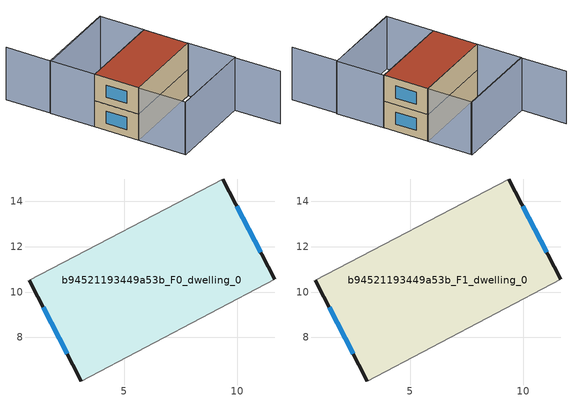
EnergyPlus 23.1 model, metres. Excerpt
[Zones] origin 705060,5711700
b94521193449a53b_F0_dwelling_0
 floor ground (EU_floor_Construction): 9.35,14.99 11.64,10.56 3.12,6.08 0.83,10.53 z0
 wall outside (EU_wall_Construction): 0.83,10.53 3.12,6.08 / 11.64,10.56 9.35,14.99 z0:3
 wall adiabatic (EU_wall_Construction): 9.35,14.99 0.83,10.53 / 3.12,6.08 11.64,10.56 z0:3
 window (EU_Window_Construction): 1.45,9.33 2.5,7.28 / 11.02,11.75 9.97,13.79 z0.81:2.19
b94521193449a53b_F1_dwelling_0
 floor to b94521193449a53b_F0_dwelling_0 (EU_floor_Construction): 9.35,14.99 11.64,10.56 3.12,6.08 0.83,10.53 z3
 wall outside (EU_wall_Construction): 0.83,10.53 3.12,6.08 / 11.64,10.56 9.35,14.99 z3:6
 wall adiabatic (EU_wall_Construction): 9.35,14.99 0.83,10.53 / 3.12,6.08 11.64,10.56 z3:6
 window (EU_Window_Construction): 1.45,9.33 2.5,7.28 / 11.02,11.75 9.97,13.79 z3.81:5.19
 roof outside (EU_roof_Construction): 11.64,10.56 9.35,14.99 0.83,10.53 3.12,6.08 z6
shading: 7.12,19.37 -1.43,14.9 / -1.43,14.9 -3.79,19.4 / 5.53,1.42 14.07,5.83 / 14.07,5.83 16.41,1.31 / 3.09,6.06 11.64,10.56 / 11.64,10.56 14.11,5.85 / 14.11,5.85 5.56,1.36 / 5.56,1.36 3.09,6.06 / 9.37,15 0.83,10.53 / 0.83,10.53 -1.48,14.95 / -1.48,14.95 7.06,19.41 / 7.06,19.41 9.37,15 z0:6
[Building]
EU S2 Campaign: North Axis=0; Terrain=City; Solar Distribution=FullExterior
[Site:Location]
London: Latitude=51.5; Longitude=-0.5; Time Zone=0; Elevation=25
[SizingPeriod:WeatherFileDays]
AnnualSizingPeriod: Begin Month=1; Begin Day of Month=1; End Month=12; End Day of Month=31; Day of Week for Start Day=Monday; Use Weather File Daylight Saving Period=No; Use Weather File Rain and Snow Indicators=No
[MATERIAL]
EU_InternalMass_Material: Roughness=MediumRough; Thickness=0.1; Conductivity=1; Density=1800; Specific Heat=900; Thermal Absorptance=0.9; Solar Absorptance=0.7; Visible Absorptance=0.7
[MATERIAL:NOMASS] Roughness=MediumRough; Thermal Absorptance=0.9; Solar Absorptance=0.7; Visible Absorptance=0.7
Name | Thermal Resistance
EU_wall_NoMass | 0.727863
EU_roof_NoMass | 0.773354
EU_floor_NoMass | 1.79329
[WINDOWMATERIAL:SIMPLEGLAZINGSYSTEM]
EU_Window_SimpleGlazing: UFactor=2.58614; Solar Heat Gain Coefficient=0.76; Visible Transmittance=0.76
[CONSTRUCTION]
EU_wall_Construction: EU_wall_NoMass
EU_roof_Construction: EU_roof_NoMass
EU_floor_Construction: EU_floor_NoMass
EU_Window_Construction: EU_Window_SimpleGlazing
EU_InternalMass_Construction: EU_InternalMass_Material
[ZONE] Type=1; Multiplier=1; Ceiling Height=autocalculate; Floor Area=autocalculate; Part of Total Floor Area=Yes
Name | Volume
b94521193449a53b_F0_dwelling_0 | 144.146
b94521193449a53b_F1_dwelling_0 | 144.148
[INTERNALMASS] Construction=EU_InternalMass_Construction; Surface Area=48.0492
Name | Zone or ZoneList
b94521193449a53b_F0_dwelling_0_EU_InternalMass | b94521193449a53b_F0_dwelling_0
b94521193449a53b_F1_dwelling_0_EU_InternalMass | b94521193449a53b_F1_dwelling_0
[OTHEREQUIPMENT] Fuel Type=Electricity; Design Level Calculation Method=Watts/Area; Power per Zone Floor Area=1; Fraction Latent=0; Fraction Radiant=0; Fraction Lost=0; Carbon Dioxide Generation Rate=0; EndUse Subcategory=EU_Step8_InternalGains
Name | Zone or ZoneList or Space or SpaceList | Schedule
EU_Step8_InternalGain_b94521193449a53b_F0_dwelling_0_f000 | b94521193449a53b_F0_dwelling_0 | EU_Step8_GainSchedule_b94521193449a53b_F0_dwelling_0_f000
EU_Step8_InternalGain_b94521193449a53b_F1_dwelling_0_f000 | b94521193449a53b_F1_dwelling_0 | EU_Step8_GainSchedule_b94521193449a53b_F1_dwelling_0_f000
[ZONEVENTILATION:DESIGNFLOWRATE] Schedule=EU_AlwaysOn; Design Flow Rate Calculation Method=AirChanges/Hour; Air Changes per Hour=0.484901; Ventilation Type=Natural; Fan Pressure Rise=0; Fan Total Efficiency=1; Constant Term Coefficient=1; Temperature Term Coefficient=0; Velocity Term Coefficient=0; Velocity Squared Term Coefficient=0; Minimum Indoor Temperature=-100; Maximum Indoor Temperature=100; Delta Temperature=-100; Minimum Outdoor Temperature=-100; Maximum Outdoor Temperature=100; Maximum Wind Speed=40
Name | Zone or ZoneList or Space or SpaceList
EU_ConstantAir_b94521193449a53b_F0_dwelling_0 | b94521193449a53b_F0_dwelling_0
EU_ConstantAir_b94521193449a53b_F1_dwelling_0 | b94521193449a53b_F1_dwelling_0
[HVACTEMPLATE:THERMOSTAT] Constant Heating Setpoint=20; Constant Cooling Setpoint=50
EU_HeatOnly_b94521193449a53b_F0_dwelling_0; EU_HeatOnly_b94521193449a53b_F1_dwelling_0
[HVACTEMPLATE:ZONE:IDEALLOADSAIRSYSTEM] System Availability Schedule=EU_AlwaysOn; Maximum Heating Supply Air Temperature=50; Minimum Cooling Supply Air Temperature=13; Maximum Heating Supply Air Humidity Ratio=0.0156; Minimum Cooling Supply Air Humidity Ratio=0.0077; Heating Limit=NoLimit; Cooling Limit=NoLimit; Heating Availability Schedule=EU_AlwaysOn; Cooling Availability Schedule=EU_CoolingOff; Dehumidification Control Type=ConstantSensibleHeatRatio; Cooling Sensible Heat Ratio=0.7; Dehumidification Setpoint=60; Humidification Control Type=None; Humidification Setpoint=30; Outdoor Air Method=None; Outdoor Air Flow Rate per Person=0.00944; Outdoor Air Flow Rate per Zone Floor Area=0; Outdoor Air Flow Rate per Zone=0; Demand Controlled Ventilation Type=None; Outdoor Air Economizer Type=NoEconomizer; Heat Recovery Type=None; Sensible Heat Recovery Effectiveness=0.7; Latent Heat Recovery Effectiveness=0.65
Name | Template Thermostat
b94521193449a53b_F0_dwelling_0 | EU_HeatOnly_b94521193449a53b_F0_dwelling_0
b94521193449a53b_F1_dwelling_0 | EU_HeatOnly_b94521193449a53b_F1_dwelling_0
[SIZING:ZONE] Zone Cooling Design Supply Air Temperature Input Method=SupplyAirTemperature; Zone Cooling Design Supply Air Temperature=13; Zone Heating Design Supply Air Temperature Input Method=SupplyAirTemperature; Zone Heating Design Supply Air Temperature=50; Zone Cooling Design Supply Air Humidity Ratio=0.008; Zone Heating Design Supply Air Humidity Ratio=0.008; Cooling Design Air Flow Method=DesignDay; Cooling Design Air Flow Rate=0; Cooling Minimum Air Flow per Zone Floor Area=0.000762; Cooling Minimum Air Flow=0; Cooling Minimum Air Flow Fraction=0.2; Heating Design Air Flow Method=DesignDay; Heating Design Air Flow Rate=0; Heating Maximum Air Flow per Zone Floor Area=0.002032; Heating Maximum Air Flow=0.141576; Heating Maximum Air Flow Fraction=0.3; Account for Dedicated Outdoor Air System=No; Dedicated Outdoor Air System Control Strategy=NeutralSupplyAir; Dedicated Outdoor Air Low Setpoint Temperature for Design=autosize; Dedicated Outdoor Air High Setpoint Temperature for Design=autosize; Zone Load Sizing Method=Sensible Load Only No Latent Load; Zone Latent Cooling Design Supply Air Humidity Ratio Input Method=HumidityRatioDifference; Zone Cooling Design Supply Air Humidity Ratio Difference=0.005; Zone Latent Heating Design Supply Air Humidity Ratio Input Method=HumidityRatioDifference; Zone Humidification Design Supply Air Humidity Ratio Difference=0.005
b94521193449a53b_F0_dwelling_0; b94521193449a53b_F1_dwelling_0
[SCHEDULE:CONSTANT]
Name | Hourly Value
EU_AlwaysOn | 1
EU_CoolingOff | 0
[SCHEDULE:FILE] Column Number=1; Rows to Skip at Top=0; Number of Hours of Data=8760; Column Separator=Comma; Interpolate to Timestep=No; Minutes per Item=60; Adjust Schedule for Daylight Savings=Yes
Name | File
EU_Step8_GainSchedule_b94521193449a53b_F0_dwelling_0_f000 | ../../schedules/b94521193449a53b/b94521193449a53b_F0_dwelling_0_f000_gain.csv
EU_Step8_GainSchedule_b94521193449a53b_F1_dwelling_0_f000 | ../../schedules/b94521193449a53b/b94521193449a53b_F1_dwelling_0_f000_gain.csv
